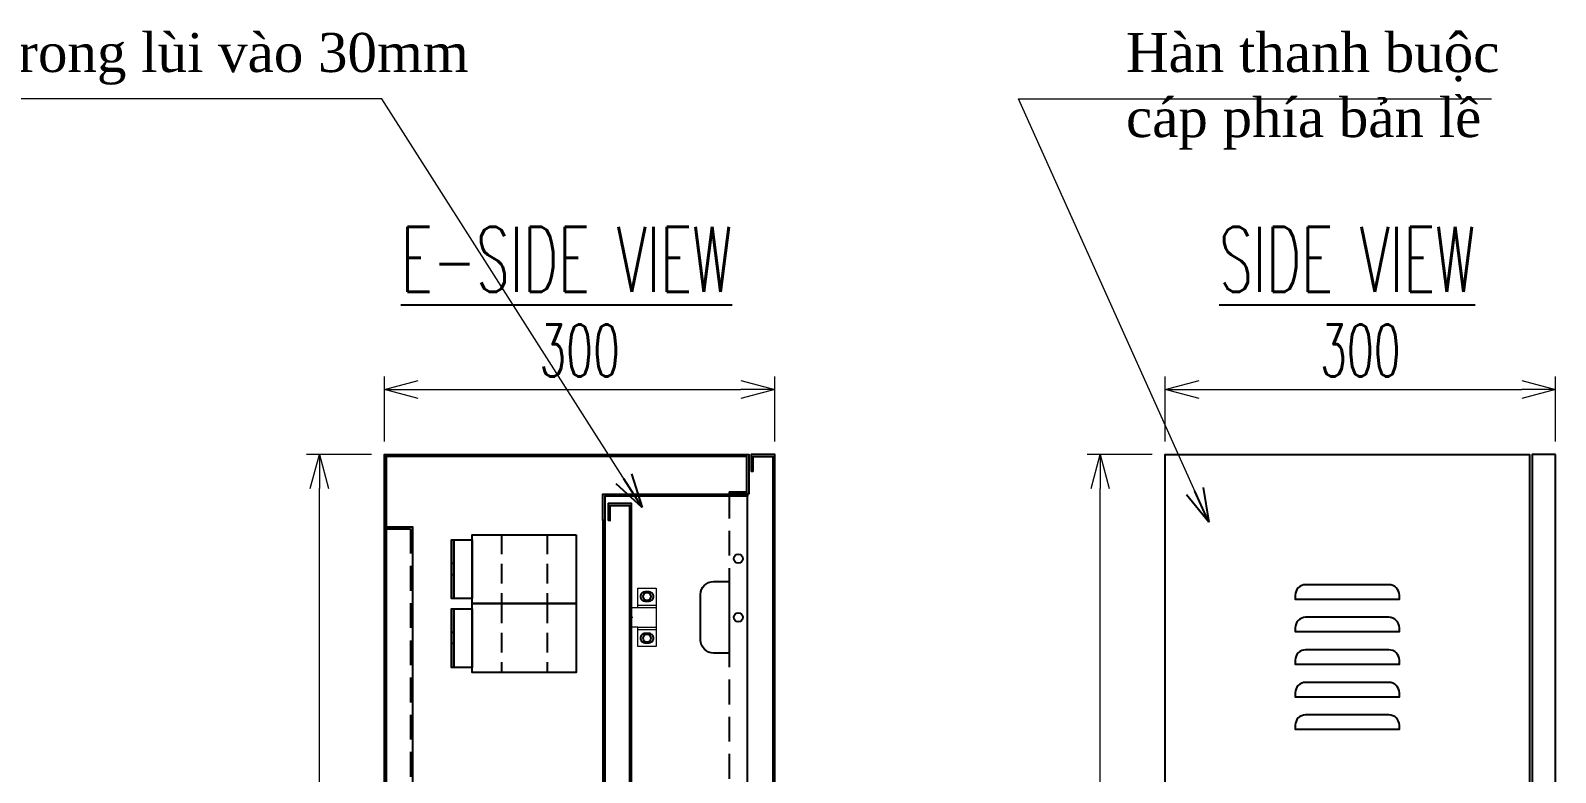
# Model space of a CAD drawing. Header units: millimetres. Extents: x 28713 to 59118, y -54378 to -19615.
# Drawn here: x 37498 to 38670, y -51633 to -51063 of the extents above; entities that cross this region are included whole.
import ezdxf

# ---------------------------------------------------------------- set-up
doc = ezdxf.new("R2010")
doc.units = ezdxf.units.MM
doc.header["$LTSCALE"] = 3
for name, pattern in [('ACAD_ISO04W100', [30, 24, -3, 0, -3]), ('ASVLTYPE', [0.75, 0.5, -0.25]), ('HIDDEN', [9.525, 6.35, -3.175])]:
    doc.linetypes.add(name, pattern=pattern)
for name, color, linetype in [('@.VISIBLE', 7, 'Continuous'), ('centerline', 6, 'ACAD_ISO04W100'), ('dim', 7, 'Continuous'), ('equipments', 2, 'Continuous')]:
    doc.layers.add(name, color=color, linetype=linetype)
doc.styles.add('Ann_w01', font='romans.shx', dxfattribs={"width": 0.6, "bigfont": 'chineset.shx'})
doc.dimstyles.new('Dim 01_SC20', dxfattribs={"dimscale": 20, "dimtxt": 2, "dimasz": 1.3, "dimexe": 0.5, "dimexo": 0.5, "dimgap": 0.5, "dimtad": 1, "dimdec": 1, "dimzin": 12, "dimdsep": 46, "dimtxsty": 'Ann_w01', "dimblk": 'OPEN30', "dimcen": 1.5, "dimclrd": 6, "dimclre": 6, "dimclrt": 3, "dimadec": 1, "dimazin": 3, "dimtm": 1e-09, "dimtfac": 1, "dimtdec": 1, "dimtix": 1, "dimtmove": 0, "dimatfit": 3, "dimldrblk": 'OPEN30', "dimfxl": 1, "dimtolj": 1, "dimlwd": 20, "dimlwe": 20, "dimarcsym": 0})

# ---------------------------------------------------------------- blocks, each defined once
blk = doc.blocks.new('_Open30')
at = {"color": 0, "linetype": 'ByBlock', "lineweight": -2}
for p, q in [((-1, 0.268), (0, 0)), ((0, 0), (-1, -0.268)), ((0, 0), (-1, 0))]:
    blk.add_line(p, q, dxfattribs=at)
blk = doc.blocks.new('*D26')
at = {"layer": '@.VISIBLE', "color": 6, "lineweight": 20, "transparency": 16777216}
for p, q in [((37760.3, -51388.4), (37710.3, -51388.4)), ((37720.3, -52362.4), (37720.3, -51414.4)), ((37760.3, -52388.4), (37710.3, -52388.4))]:
    blk.add_line(p, q, dxfattribs=at)
at = {"layer": 'Defpoints', "color": 0, "transparency": 16777216}
for p in [(37720.3, -51388.4), (37770.3, -51388.4), (37770.3, -52388.4)]:
    blk.add_point(p, dxfattribs=at)
at = {"layer": '@.VISIBLE', "color": 6, "lineweight": 20, "transparency": 16777216, "xscale": 26, "yscale": 26, "zscale": 26}
for p, rotation in [((37720.3, -51388.4), 90), ((37720.3, -52388.4), 270)]:
    blk.add_blockref('_Open30', p, dxfattribs=dict(at, rotation=rotation))
at = {"layer": '@.VISIBLE', "color": 3, "transparency": 16777216, "insert": (37690.3, -51888.4), "char_height": 40, "attachment_point": 5, "rotation": 90, "style": 'Ann_w01'}
blk.add_mtext('\\A1;1000', dxfattribs=at)
blk = doc.blocks.new('*D28')
at = {"layer": '@.VISIBLE', "color": 6, "lineweight": 20, "transparency": 16777216}
for p, q in [((37770.3, -51378.4), (37770.3, -51328.4)), ((38070.3, -51378.4), (38070.3, -51328.4)), ((37796.3, -51338.4), (38044.3, -51338.4))]:
    blk.add_line(p, q, dxfattribs=at)
at = {"layer": 'Defpoints', "color": 0, "transparency": 16777216}
for p in [(38070.3, -51338.4), (37770.3, -51388.4), (38070.3, -51388.4)]:
    blk.add_point(p, dxfattribs=at)
at = {"layer": '@.VISIBLE', "color": 6, "lineweight": 20, "transparency": 16777216, "xscale": 26, "yscale": 26, "zscale": 26, "rotation": 180}
blk.add_blockref('_Open30', (37770.3, -51338.4), dxfattribs=at)
at = {"layer": '@.VISIBLE', "color": 6, "lineweight": 20, "transparency": 16777216, "xscale": 26, "yscale": 26, "zscale": 26}
blk.add_blockref('_Open30', (38070.3, -51338.4), dxfattribs=at)
at = {"layer": '@.VISIBLE', "color": 3, "transparency": 16777216, "insert": (37920.3, -51308.4), "char_height": 40, "attachment_point": 5, "style": 'Ann_w01'}
blk.add_mtext('\\A1;300', dxfattribs=at)
blk = doc.blocks.new('*D29')
at = {"layer": '@.VISIBLE', "color": 6, "lineweight": 20, "transparency": 16777216}
for p, q in [((38360.3, -51388.4), (38310.3, -51388.4)), ((38320.3, -52362.4), (38320.3, -51414.4)), ((38360.3, -52388.4), (38310.3, -52388.4))]:
    blk.add_line(p, q, dxfattribs=at)
at = {"layer": 'Defpoints', "color": 0, "transparency": 16777216}
for p in [(38320.3, -51388.4), (38370.3, -51388.4), (38370.3, -52388.4)]:
    blk.add_point(p, dxfattribs=at)
at = {"layer": '@.VISIBLE', "color": 6, "lineweight": 20, "transparency": 16777216, "xscale": 26, "yscale": 26, "zscale": 26}
for p, rotation in [((38320.3, -51388.4), 90), ((38320.3, -52388.4), 270)]:
    blk.add_blockref('_Open30', p, dxfattribs=dict(at, rotation=rotation))
at = {"layer": '@.VISIBLE', "color": 3, "transparency": 16777216, "insert": (38290.3, -51888.4), "char_height": 40, "attachment_point": 5, "rotation": 90, "style": 'Ann_w01'}
blk.add_mtext('\\A1;1000', dxfattribs=at)
blk = doc.blocks.new('*D30')
at = {"layer": '@.VISIBLE', "color": 6, "lineweight": 20, "transparency": 16777216}
for p, q in [((38370.3, -51378.4), (38370.3, -51328.4)), ((38670.3, -51378.4), (38670.3, -51328.4)), ((38396.3, -51338.4), (38644.3, -51338.4))]:
    blk.add_line(p, q, dxfattribs=at)
at = {"layer": 'Defpoints', "color": 0, "transparency": 16777216}
for p in [(38670.3, -51338.4), (38370.3, -51388.4), (38670.3, -51388.4)]:
    blk.add_point(p, dxfattribs=at)
at = {"layer": '@.VISIBLE', "color": 6, "lineweight": 20, "transparency": 16777216, "xscale": 26, "yscale": 26, "zscale": 26, "rotation": 180}
blk.add_blockref('_Open30', (38370.3, -51338.4), dxfattribs=at)
at = {"layer": '@.VISIBLE', "color": 6, "lineweight": 20, "transparency": 16777216, "xscale": 26, "yscale": 26, "zscale": 26}
blk.add_blockref('_Open30', (38670.3, -51338.4), dxfattribs=at)
at = {"layer": '@.VISIBLE', "color": 3, "transparency": 16777216, "insert": (38520.3, -51308.4), "char_height": 40, "attachment_point": 5, "style": 'Ann_w01'}
blk.add_mtext('\\A1;300', dxfattribs=at)

msp = doc.modelspace()

# ---------------------------------------------------------------- linework, layer by layer
at = {"color": 85, "linetype": 'ASVLTYPE', "ltscale": 10}
for p, q in [((37860.26, -51449.93), (37860.26, -51502.93)), ((37895.26, -51449.93), (37895.26, -51502.93)), ((37860.26, -51502.93), (37860.26, -51555.93)), ((37895.26, -51502.93), (37895.26, -51555.93))]:
    msp.add_line(p, q, dxfattribs=at)
at = {"color": 85}
for p, q in [((37823.76, -51472.18), (37821.76, -51472.18)), ((37823.76, -51480.68), (37821.76, -51480.68)), ((37823.76, -51525.18), (37821.76, -51525.18)), ((37823.76, -51533.68), (37821.76, -51533.68))]:
    msp.add_line(p, q, dxfattribs=at)
for points in [[(37823.76, -51453.93), (37823.76, -51498.93), (37821.76, -51498.93), (37821.76, -51453.93)], [(37837.76, -51453.93), (37837.76, -51498.93), (37823.76, -51498.93), (37823.76, -51453.93)], [(37917.76, -51449.93), (37917.76, -51502.93), (37837.76, -51502.93), (37837.76, -51449.93)], [(37917.76, -51502.93), (37917.76, -51555.93), (37837.76, -51555.93), (37837.76, -51502.93)], [(37823.76, -51506.93), (37823.76, -51551.93), (37821.76, -51551.93), (37821.76, -51506.93)], [(37837.76, -51506.93), (37837.76, -51551.93), (37823.76, -51551.93), (37823.76, -51506.93)]]:
    msp.add_lwpolyline(points, close=True, dxfattribs=at)
at = {"color": 2}
for points in [[(38542.26, -51488.43), (38478.26, -51488.43, 0.4142136), (38470.26, -51496.43), (38470.26, -51499.43), (38550.26, -51499.43), (38550.26, -51496.43, 0.4142136)], [(38542.26, -51513.43), (38478.26, -51513.43, 0.4142136), (38470.26, -51521.43), (38470.26, -51524.43), (38550.26, -51524.43), (38550.26, -51521.43, 0.4142136)], [(38542.26, -51538.43), (38478.26, -51538.43, 0.4142136), (38470.26, -51546.43), (38470.26, -51549.43), (38550.26, -51549.43), (38550.26, -51546.43, 0.4142136)], [(38542.26, -51563.43), (38478.26, -51563.43, 0.4142136), (38470.26, -51571.43), (38470.26, -51574.43), (38550.26, -51574.43), (38550.26, -51571.43, 0.4142136)], [(38542.26, -51588.43), (38478.26, -51588.43, 0.4142136), (38470.26, -51596.43), (38470.26, -51599.43), (38550.26, -51599.43), (38550.26, -51596.43, 0.4142136)]]:
    msp.add_lwpolyline(points, format="xyb", close=True, dxfattribs=at)
at = {"layer": '@.VISIBLE', "color": 4}
msp.add_line((38053.76, -51401.43), (38052.26, -51401.43), dxfattribs=at)
at = {"layer": '@.VISIBLE'}
msp.add_line((38035.26, -51416.93), (38035.26, -51418.43), dxfattribs=at)
at = {"layer": '@.VISIBLE', "linetype": 'HIDDEN'}
msp.add_line((38035.26, -51418.43), (38035.26, -52358.43), dxfattribs=at)
at = {"layer": '@.VISIBLE', "color": 6}
for p, q in [((38049.26, -52356.43), (38049.26, -51420.43)), ((37938.26, -51438.93), (37938.26, -52337.93)), ((37939.76, -51438.93), (37939.76, -52337.93))]:
    msp.add_line(p, q, dxfattribs=at)
at = {"layer": '@.VISIBLE'}
for points in [[(38035.26, -52358.43), (38050.26, -52358.43), (38050.26, -52388.43), (37770.26, -52388.43), (37770.26, -51388.43), (38050.26, -51388.43), (38050.26, -51418.43), (38035.26, -51418.43)], [(38035.26, -51416.93), (38048.76, -51416.93), (38048.76, -51389.93), (37771.76, -51389.93), (37771.76, -52386.93), (38048.76, -52386.93), (38048.76, -52359.93), (38035.26, -52359.93)]]:
    msp.add_lwpolyline(points, dxfattribs=at)
at = {"layer": '@.VISIBLE', "color": 4}
for points in [[(38052.26, -52375.43), (38052.26, -52388.43), (38070.26, -52388.43), (38070.26, -51388.43), (38052.26, -51388.43), (38052.26, -51401.43)], [(38053.76, -51401.43), (38053.76, -51389.93), (38068.76, -51389.93), (38068.76, -52386.93), (38053.76, -52386.93), (38053.76, -52375.43)], [(37942.26, -51438.91), (37943.76, -51438.93), (37943.76, -51427.43), (37958.76, -51427.43), (37958.76, -52349.43), (37943.76, -52349.43), (37943.76, -52337.93), (37942.26, -52337.93), (37942.26, -52350.93), (37960.26, -52350.93), (37960.26, -51425.93), (37942.26, -51425.93), (37942.26, -51438.93)]]:
    msp.add_lwpolyline(points, dxfattribs=at)
at = {"layer": '@.VISIBLE'}
msp.add_lwpolyline([(38650.26, -52388.43), (38370.26, -52388.43), (38370.26, -51388.43), (38650.26, -51388.43)], close=True, dxfattribs=at)
at = {"layer": '@.VISIBLE', "color": 4}
msp.add_lwpolyline([(38670.26, -51388.43), (38652.26, -51388.43), (38652.26, -52388.43), (38670.26, -52388.43)], close=True, dxfattribs=at)
at = {"layer": '@.VISIBLE', "color": 6}
msp.add_lwpolyline([(38049.26, -51420.43), (37939.76, -51420.43), (37939.76, -51438.93), (37938.26, -51438.93), (37938.26, -51418.93), (38049.26, -51418.93)], close=True, dxfattribs=at)
at = {"layer": '@.VISIBLE', "color": 151}
msp.add_lwpolyline([(37771.76, -51443.93), (37791.76, -51443.93), (37791.76, -52332.93), (37771.76, -52332.93)], close=True, dxfattribs=at)
at = {"layer": '@.VISIBLE', "color": 151, "linetype": 'HIDDEN'}
msp.add_lwpolyline([(37771.76, -51445.43), (37790.26, -51445.43), (37790.26, -52331.43), (37771.76, -52331.43)], dxfattribs=at)
at = {"layer": '@.VISIBLE', "color": 6}
for points in [[(37967.06, -51497.43), (37967.06, -51497.43, 0.4142136), (37970.56, -51500.93), (37973.56, -51500.93, 0.4142136), (37977.06, -51497.43), (37977.06, -51497.43, 0.4142136), (37973.56, -51493.93), (37970.56, -51493.93, 0.4142136)], [(38035.26, -51485.93), (38035.26, -51540.93), (38023.26, -51540.93, -0.4142136), (38013.26, -51530.93), (38013.26, -51495.93, -0.4142136), (38023.26, -51485.93)], [(37967.06, -51529.43), (37967.06, -51529.43, 0.4142136), (37970.56, -51532.93), (37973.56, -51532.93, 0.4142136), (37977.06, -51529.43), (37977.06, -51529.43, 0.4142136), (37973.56, -51525.93), (37970.56, -51525.93, 0.4142136)]]:
    msp.add_lwpolyline(points, format="xyb", close=True, dxfattribs=at)
for centre in [(38042.26, -51468.43), (38042.26, -51513.43)]:
    msp.add_circle(centre, 3.5, dxfattribs=at)
at = {"layer": 'centerline', "lineweight": 0}
msp.add_line((37959.26, -51513.43), (37961.26, -51513.43), dxfattribs=at)
at = {"layer": 'equipments', "lineweight": 0}
for p, q in [((37965.06, -51504.18), (37979.06, -51504.18)), ((37965.06, -51505.93), (37979.06, -51505.93)), ((37965.06, -51520.93), (37979.06, -51520.93)), ((37965.06, -51522.68), (37979.06, -51522.68))]:
    msp.add_line(p, q, dxfattribs=at)
for points in [[(37965.06, -51505.93), (37965.06, -51490.93), (37979.06, -51490.93), (37979.06, -51535.93), (37965.06, -51535.93), (37965.06, -51520.93)], [(37965.06, -51520.93), (37960.26, -51520.93), (37960.26, -51505.93), (37965.06, -51505.93)]]:
    msp.add_lwpolyline(points, dxfattribs=at)
at = {"layer": 'equipments'}
for centre in [(37972.06, -51497.43), (37972.06, -51529.43)]:
    msp.add_circle(centre, 3, dxfattribs=at)

# ---------------------------------------------------------------- texts
at = {"char_height": 30, "attachment_point": 1, "style": 'Ann_w01'}
for s, width, insert in [('{\\fTimes New Roman|b0|i0|c163|p18;\\W1;Cánh trong lùi vào 30mm }', 483.8909, (37369.42, -51064.41)), ('{\\fTimes New Roman|b0|i0|c0|p18;\\W1;Hàn thanh buộc cáp phía bản lề}', 338.5833, (38340.22, -51064.41))]:
    msp.add_mtext_dynamic_manual_height_columns(s, width=width, gutter_width=99.2, heights=[0], dxfattribs=dict(at, insert=insert))
at = {"layer": 'dim', "color": 2, "char_height": 50, "attachment_point": 5, "style": 'Ann_w01'}
for s, insert in [('\\A1;{\\LE-SIDE VIEW}', (37910.26, -51238.43)), ('\\A1;{\\LSIDE VIEW}', (38510.26, -51238.43))]:
    msp.add_mtext(s, dxfattribs=dict(at, insert=insert))

# ---------------------------------------------------------------- dimensions: what is measured, and where the dimension line sits
at = {"layer": '@.VISIBLE'}
for base, p1, p2, picture, middle in [((38070.26, -51338.43), (37770.26, -51388.43), (38070.26, -51388.43), '*D28', (37920.26, -51308.43)), ((38670.26, -51338.43), (38370.26, -51388.43), (38670.26, -51388.43), '*D30', (38520.26, -51308.43))]:
    dim = msp.add_linear_dim(base=base, p1=p1, p2=p2, dimstyle='Dim 01_SC20', dxfattribs=at)
    dim.commit()
    dim.dimension.update_dxf_attribs({"geometry": picture, "text_midpoint": middle})
for base, p1, p2, picture, middle in [((37720.26, -51388.43), (37770.26, -52388.43), (37770.26, -51388.43), '*D26', (37690.26, -51888.43)), ((38320.26, -51388.43), (38370.26, -52388.43), (38370.26, -51388.43), '*D29', (38290.26, -51888.43))]:
    dim = msp.add_linear_dim(base=base, p1=p1, p2=p2, angle=90, dimstyle='Dim 01_SC20', dxfattribs=at)
    dim.commit()
    dim.dimension.update_dxf_attribs({"geometry": picture, "text_midpoint": middle})

# ---------------------------------------------------------------- leaders
for points in [[(37968.26, -51428.93), (37768.4, -51115.08), (37404.75, -51115.08)], [(38403.74, -51440.26), (38257.49, -51115.08), (38621.14, -51115.08)]]:
    msp.add_leader(points, dimstyle='Dim 01_SC20', override={"dimgap": 0.5, "dimtad": 0})

doc.saveas('drawing.dxf')
